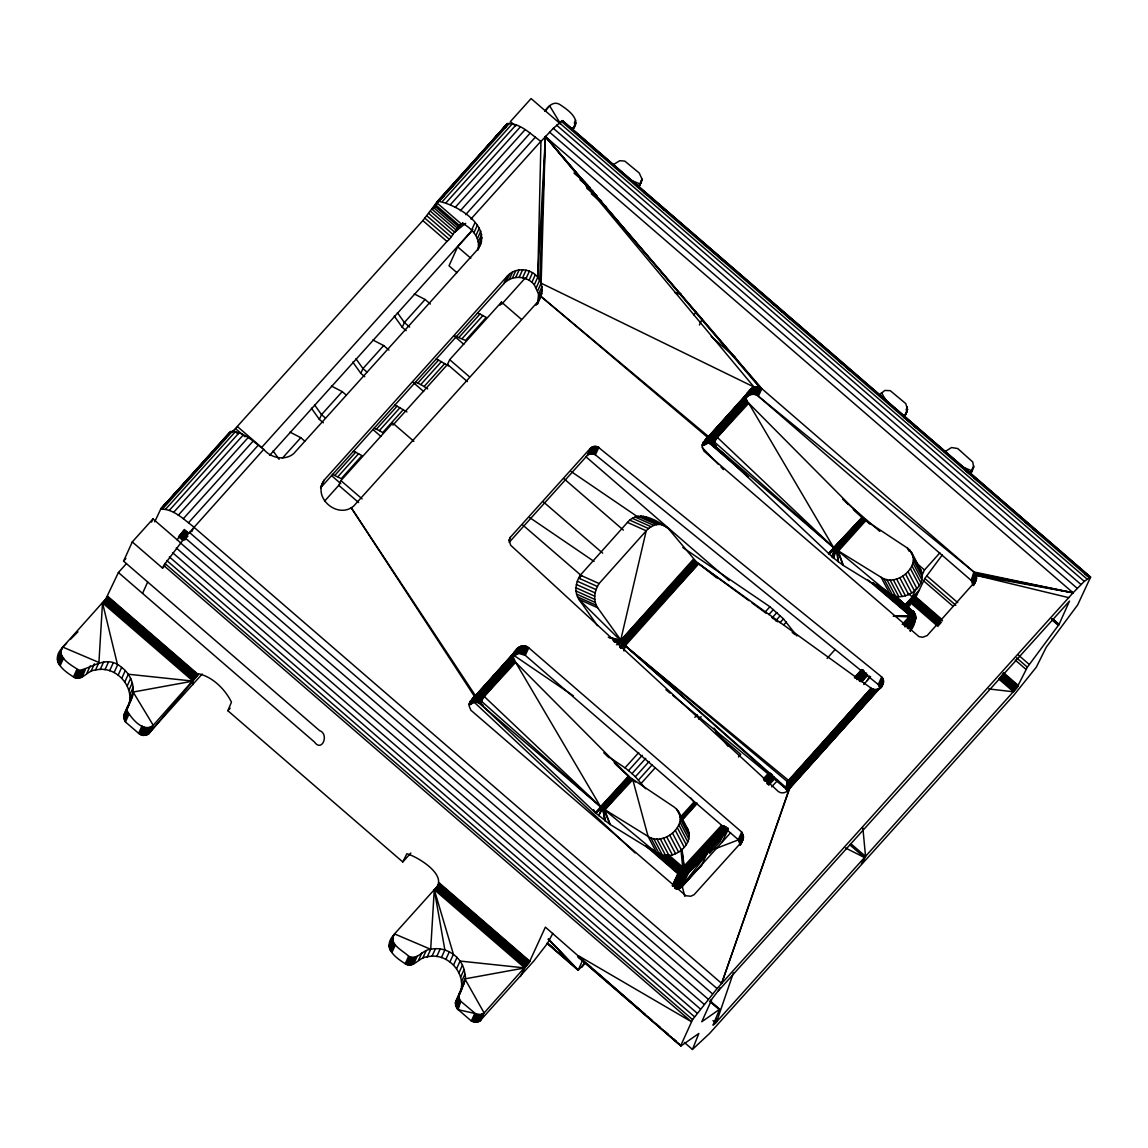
<?xml version="1.0" encoding="UTF-8"?>
<svg xmlns="http://www.w3.org/2000/svg" width="1148" height="1148" viewBox="0 0 1148 1148"><rect width="100%" height="100%" fill="white"/><g stroke="black" fill="none" stroke-linecap="round" stroke-linejoin="round"><path stroke-width="1.5" d="M649.825 848.372L679.616 874.633L683.06 875.623L686.59 874.604L688.556 872.71L685.586 871.576L684.165 869.151L681.797 849.491M893.46 616.203L913.621 616.978C918.73 615.529 912.832 622.273 911.713 617.237C911.225 615.629 913.191 613.52 914.425 615.271C918.142 619.82 911.67 625.674 910.508 630.654C914.884 625.516 917.984 616.749 909.646 614.367L873.14 582.61M537.551 304.048L538.556 294.075L534.322 284.819L537.752 277.228L540.966 141.419L553.336 128.303L562.477 120.612L1090.6 577.128L1077.656 604.939L1046.273 647.199L1036.357 667.117L1013.756 695.272L862.091 863.956L865.535 856.365L1016.913 687.738L1027.374 667.16L1059.03 624.455L1069.505 601.064L717.27 992.059L712.147 998.674L701.787 1021.749L719.681 1009.221L713.008 1025.15L714.931 1023.672L864.501 857.513L849.721 844.77M537.422 304.033L540.981 296.471L542.258 289.87L541.139 283.183L545.4 136.569L1073.079 592.784L1084.286 581.347L1090.6 577.128M202.163 674.048L147.662 734.548L143.672 735.438L139.712 734.261L125.448 721.949L123.64 716.036L126.553 709.823M410.841 853.021L402.79 861.976L227.864 710.741L231.451 702.131C225.266 689.46 212.638 676.846 198.733 673.833L153.244 725.306C143.529 733.256 131.618 718.591 127.198 710.956C126.208 704.025 133.785 699.189 133.139 692.043C133.914 682.543 129.322 673.029 121.659 667.433C107.094 654.389 93.088 667.519 79.269 670.403C72.697 665.897 55.621 657.546 62.767 647.085L105.889 598.811L118.402 572.522L126.467 563.568M552.819 933.381L547.567 943.24L533.935 960.876L479.663 1021.246L476.133 1022.265L471.354 1021.017L457.205 1008.776L455.397 1002.864L458.325 996.651M845.43 847.942L864.501 857.513L861.057 865.104L709.536 1033.487L692.459 1049.444L698.831 1033.473L680.936 1045.986L545.386 927.139L529.285 962.282L484.112 1012.966L480.811 1014.516L475.903 1014L460.649 1001.185C454.278 992.245 468.413 984.094 464.897 974.207C463.649 957.92 446.529 945.708 430.701 949.296C422.622 949.453 416.939 961.12 408.645 956.227C403.694 951.003 387.235 943.67 394.525 933.912L434.274 889.686C450.188 876.383 417.886 856.752 406.837 853.753L402.79 861.976M572.12 130.14C582.71 119.779 567.629 109.663 559.722 104.454C553.924 100.737 547.897 106.319 544.956 110.997M904.107 417.958L907.551 409.492L905.743 403.579L890.231 390.65L884.792 390.449L879.052 395.228M907.609 627.985L913.779 620.451L913.277 615.802L910.177 613.836L909.517 614.51L909.431 616.203L912.832 616.289C916.09 614.654 912.717 621.082 912.832 616.289L911.096 612.86L882.625 588.235M657.087 852.648L678.769 871.404L683.232 870.385L685.543 869.309L723.24 827.292L685.959 868.534L679.401 870.586L672.384 885.739M893.474 616.017L909.46 615.902L909.646 614.367M976.589 577.989L973.145 585.58L971.337 580.529L758.383 396.247L761.827 388.67L760.694 387.837L754.006 387.019L541.139 283.183L537.752 277.228L545.4 136.569L761.827 388.67L973.82 571.948L976.589 577.989L974.695 583.672M61.949 648.161C50.139 661.148 63.757 670.891 74.591 677.578C82.699 680.75 87.592 670.159 95.499 670.059L98.929 662.468L102.516 602.872L192.993 681.094L193.208 684.567M393.721 934.989C381.911 947.975 395.529 957.719 406.363 964.406C414.471 967.577 419.364 956.987 427.257 956.887L430.701 949.296L434.274 889.686L524.765 967.922L520.403 976.532M580.142 578.606L580.343 575.148L627.468 522.412C638.876 508.88 657.747 520.819 668.581 528.855L696.592 562.161L871.16 688.197C877.818 693.335 887.677 683.175 881.693 676.918L597.735 446.759L594.119 446.385L590.833 447.792L510.214 537.408L509.21 540.78L510.702 545.271L778.488 791.661C782.333 794.416 787.729 792.292 789.709 788.26L879.124 688.599M903.447 624.742L910.579 616.749C914.138 605.211 918.271 625.89 912.244 618.729L915.3 615.055L913.708 612.171L893.948 594.908M915.688 618.471L915.114 614.381M743.502 837.107L740.058 844.698L738.264 839.647L525.296 655.365L518.839 653.427L514.089 655.91L514.505 651.734C517.145 646.755 524.091 643.526 528.74 647.788L741.708 832.056L743.502 837.107L741.622 842.79M237.493 426.626L261.629 447.49L446.959 241.439C453.159 236.976 456.531 225.826 462.558 223.329C471.584 228.309 480.452 237.507 478.156 248.671C493.152 225.769 455.656 203.827 437.675 201.216L422.837 220.588L232.298 431.992M638.762 187.827L642.033 179.117L639.264 173.061L624.828 161.122L619.776 160.691L613.864 164.322M969.529 473.464L973.648 467.279L972.772 462.013L957.748 448.552L951.534 447.519L944.431 452.025M893.704 595.037L914.927 613.864L912.631 619.719L906.69 626.378L913.105 617.997L905.026 626.693M623.723 649.696L624.325 644.946L697.898 563.137L620.752 648.089M597.505 625.646L578.879 599.342C574.072 592.009 575.679 582.136 580.343 575.148L599.113 583.543L646.224 530.807C650.6 525.827 658.062 522.541 664.462 525.569M786.897 790.312L790.068 782.692L873.384 689.231L789.566 781.659L786.839 790.168L790.068 782.692L874.475 689.46L790.384 783.797L787.184 791.359L786.007 788.647L624.325 644.946L597.634 607.737C592.827 600.404 594.434 590.531 599.113 583.543M723.986 825.9L685.959 868.534L685.787 869.811L687.638 871.174L726.081 828.612L684.079 875.393L678.368 888.538L676.818 888.896L681.912 886.83L701.772 864.788L706.623 854.327L727.344 831.295L722.149 841.857M910.579 630.467L915.501 619.389L913.621 616.978L914.181 613.247L912.918 611.31L913.148 620.48L907.15 627.152M687.207 828.038C696.119 844.77 671.867 862.492 656.957 853.308L610.148 824.494L595.439 812.827L600.648 806.814L484.226 696.477C478.3 691.512 470.321 697.711 470.221 704.685L473.349 702.605L476.363 702.246L480.596 694.813L513.472 659.038L481.93 695.171L478.601 702.806L482.806 695.573L514.089 660.387L483.078 695.702L481.701 701.428L601.696 807.718L648.075 836.433C664.778 847.655 692.388 821.609 674.364 807.202L629.85 777.354L515.639 662.367L512.984 656.498L514.505 651.734L512.424 656.283M536.274 287.66L539.718 280.069L545.4 136.569L754.006 387.019C748.84 389.215 743.804 395.644 747.161 401.269L716.151 436.57L714.788 442.31L835.256 549.002L881.147 577.315C897.851 588.551 925.475 562.491 907.437 548.084L865.865 520.604L852.978 508.851M717.299 437.359L748.711 403.249L833.721 547.696L862.019 517.361L747.865 402.302L716.151 436.57L712.047 443.817L715.878 436.455L747.09 401.126L715.003 436.053L711.674 443.688L715.878 436.455L747.161 401.269L747.865 402.302L717.299 437.359L713.195 444.463L833.721 547.696L862.263 517.59L828.526 553.709L833.721 547.696L717.299 437.359C711.516 432.48 703.265 438.493 703.294 445.567L708.101 443.128L713.195 444.463L833.218 557.77L843.22 565.376L890.03 594.176C904.94 603.389 929.191 585.638 920.28 568.92M914.167 617.839L914.052 621.212L908.082 627.87L915.473 618.959M914.368 617.294L915.559 615.601M130.743 700.969L127.299 708.56C137.344 688.771 116.536 664.706 95.499 670.059M462.501 987.797L459.071 995.388C469.101 975.599 448.308 951.534 427.257 956.887M833.577 558.072L835.256 549.002L831.798 556.55L833.577 558.072L836.289 549.792L863.913 519.097M666.758 854.944L681.668 867.831L680.463 870.127L681.338 872.207L683.361 874.331L685.772 874.848L727.832 827.808M788.403 791.058L790.513 784.931L788.489 780.339L625.23 645.779L698.63 563.668L749.027 600.72M895.383 596.156L913.564 611.884L912.847 611.353L913.708 615.802L912.072 612.458L891.422 594.635M914.195 616.275L913.708 612.171L915.3 615.055M623.967 650.973L625.23 645.779L787.298 781.587L786.007 788.647L672.814 695.387M788.834 780.669L786.351 789.164L789.566 781.659L786.107 787.643L786.236 788.992L789.494 781.53L872.136 688.757L788.834 780.669L786.854 784.141L788.489 780.339L871.16 688.197L788.834 780.669L786.236 788.992M913.306 620.767L913.808 618.169L914.812 620.982L908.742 628.3M680.936 849.534L682.931 869.524L685.227 872.867L687.164 873.284L688.456 872.236L679.544 888.193L676.818 888.896L677.679 888.695M477.783 250.364L481.6 241.08M745.138 399.059C747.735 394.496 754.265 392.487 758.383 396.247L973.82 571.948L971.337 580.529L974.781 572.938L1073.079 592.784L717.07 988.586L692.574 1019.625L680.75 1045.541L578.205 956.887L578.549 955.825L691.426 1021.72L163.748 565.505L184.828 537.651L263.753 449.385C270.899 458.009 284.632 461.123 293.658 453.661L477.152 250.02L480.668 244.309M585.207 963.143L578.118 970.261L582.538 960.445M537.752 277.228C530.505 267.986 515.136 267.125 507.301 276.094L324.095 480.18C312.098 497.902 338 519.728 353.842 505.909L537.465 302.182L540.981 296.471L708.531 436.584L704.944 444.219L708.675 436.498L746.43 394.826M787.184 791.359L790.068 782.692M733.4 972.873L716.524 1022.021L715.649 1018.577M193.825 527.119L721.633 983.434L789.106 789.178L787.542 792.192M721.633 983.434L789.709 788.26L880.042 687.982M876.311 584.519L911.928 615.629L909.618 615.141L910.177 613.836L910.924 615.012M787.801 791.015L790.384 783.797L875.608 689.532L790.513 784.931L787.93 790.958M676.947 888.825L683.06 875.623L675.885 888.652L679.544 888.193L684.079 875.393L681.812 875.58L675.928 888.911L678.368 888.538L683.218 875.207L687.221 871.088M601.696 807.718L598.725 815.668L602.714 808.551L630.152 777.612L595.812 813.157L630.152 777.612M787.758 792.063L790.513 784.931L876.785 689.417L790.441 786.021L788.504 790.513M513.314 654.073L475.602 695.616L471.857 703.337L475.459 695.702L513.357 653.944L476.793 695.1L473.349 702.605L478.056 694.784L512.984 656.498L479.347 694.698L476.32 702.246L480.553 694.813L476.363 702.246L477.611 702.461L480.596 694.813L513.127 657.775L479.347 694.698L474.425 702.332L478.056 694.784L513.056 655.264L476.793 695.1L472.259 703.093L475.875 695.501L472.129 703.164L475.602 695.616L513.845 652.767L512.453 656.039M713.669 435.695L710.684 443.343L715.003 436.053L713.669 435.695L709.435 443.128L713.64 435.68L709.392 443.128L712.434 435.58L746.057 397.38L711.129 435.666L706.422 443.487L709.866 435.982L746.387 394.955L708.675 436.498L705.202 444.046L708.947 436.384L705.331 443.96L709.866 435.982L746.128 396.132L711.129 435.666L707.512 443.214L712.434 435.58L746.2 398.657L713.669 435.695L746.544 399.92L714.86 435.996L747.09 401.126M483.078 695.702L479.95 703.494L484.226 696.477L514.778 661.42L483.078 695.702L478.974 702.935L477.769 702.504L481.93 695.171L514.003 660.244L482.806 695.573L478.974 702.935L600.648 806.814L628.946 776.479L601.552 807.604L595.439 812.827L480.122 703.581L481.701 701.428M716.151 436.57L713.023 444.376L714.788 442.31M638.79 187.296L641.517 181.757M970.548 474.11L971.868 470.867L962.01 466.662M228.524 434.647L230.49 431.548C243.519 430.974 253.88 442.238 263.753 449.385M660.473 854.112L679.401 870.586L679.171 872.781L681.812 875.58L674.651 888.437L680.434 875.25L685.227 872.867L726.254 827.048M745.526 396.921L746.932 393.635L708.531 436.584M910.235 630.898L915.688 618.212L910.221 631.027M788.863 790.197L790.441 786.021L877.919 689.13L790.197 787.083M910.622 630.065L914.339 621.613L914.368 618.973M788.92 790.025L790.168 787.212L878.995 688.671M471.125 703.839L474.44 696.377L351.159 507.674L475.459 695.702M704.198 444.721L707.512 437.259L540.981 296.471M831.798 556.55L835.199 548.959L862.995 518.293L835.199 548.959L829 554.125L834.28 548.199M912.99 622.589L915.028 618.054M57.544 658.249L60.973 650.658M57.4 659.598L60.844 652.007M57.5 660.947L60.944 653.356M57.845 662.267L61.289 654.676M58.419 663.515L61.863 655.924M59.208 664.649L62.638 657.058M60.17 665.639L63.614 658.048M118.402 572.522L314.452 742.01C322.071 752.772 329.419 734.003 319.603 730.63L123.568 561.142L132.278 541.928L153 518.896L180.652 542.803M73.443 676.99L76.887 669.399M74.591 677.578L78.035 669.987M75.825 677.994L79.269 670.403M77.103 678.195L80.547 670.604M78.38 678.21L81.824 670.619M79.657 678.009L83.101 670.418M80.862 677.621L84.306 670.03M151.55 522.096L153 518.896M81.996 677.033L85.44 669.442M86.76 673.503L90.204 665.912M90.965 671.408L94.409 663.817M100.206 669.485L103.65 661.894M104.985 669.715L108.429 662.123M142.539 593.387L147.69 582.007M109.663 670.733L113.107 663.157M114.126 672.527L117.57 664.936L102.516 602.872M132.278 541.928L162.557 568.116L163.748 565.505M118.215 675.024L121.659 667.433M121.846 678.152L125.275 670.561M191.759 531.668L193.926 527.004C184.053 519.857 173.692 508.593 160.677 509.167L154.736 521.809M124.874 681.826L128.318 674.235L192.993 681.094L148.81 733.816L152.254 726.225M127.241 685.93L130.685 678.339M128.863 690.364L132.307 682.773M129.681 694.971L133.125 687.379M129.695 699.634L133.139 692.043L192.993 681.094M123.884 714.802L127.772 706.049M128.892 704.212L132.336 696.621M123.64 716.036L127.069 708.445M123.597 717.285L127.041 709.708M123.769 718.548L127.198 710.956M124.142 719.753L127.572 712.162M124.702 720.901L128.145 713.31M125.448 721.949L128.892 714.357M138.592 733.443L142.036 725.852M139.712 734.261L143.156 726.67M140.96 734.878L144.404 727.287M142.295 735.28L145.739 727.689M143.672 735.438L147.116 727.861M145.064 735.38L148.494 727.789M146.399 735.079L149.843 727.488M147.662 734.548L151.106 726.957M323.32 422.794L319.359 419.393L321.512 414.658L342.233 391.626L346.179 395.027M364.748 376.731L360.802 373.33L362.955 368.594L383.676 345.562L388.942 350.097M320.579 487.57L322.645 483.021M324.095 480.18L320.651 487.771L503.872 283.685C511.692 274.716 527.061 275.577 534.322 284.819M406.191 330.667L402.231 327.266L404.383 322.516L425.104 299.484L430.371 304.033M324.525 501.188L338.76 485.346L340.913 480.61L392.716 423.024L413.897 441.334M472.359 230.461L457.621 246.849L449.026 265.819L456.933 272.664M471.57 230.174L475.014 222.597M473.995 232.657L477.439 225.08M475.946 235.512L479.39 227.921M477.381 238.626L480.825 231.035M478.242 241.927L481.686 234.336M478.501 245.313L481.945 237.722M392.932 425.133L447.533 364.433L449.686 359.683L501.475 302.096L521.336 319.273M574.287 123.195L575.665 120.167M575.794 122.664L572.35 130.255L572.221 127.744M572.795 129.968L575.55 123.898M503.872 283.685L507.301 276.094M506.34 281.389L509.784 273.798M509.21 279.552L512.639 271.961M500.04 305.268L501.475 302.096M512.352 278.232L515.796 270.655M515.71 277.486L519.154 269.895M519.169 277.314L522.613 269.737M522.613 277.744L526.057 270.153M525.956 278.734L529.4 271.158M529.085 280.284L532.514 272.693M531.897 282.336L535.341 274.745M537.694 290.774L541.139 283.183M538.556 294.075L542 286.498M538.814 297.461L542.258 289.87M536.087 305.21L537.465 302.182M538.484 300.819L541.928 293.228M638.589 186.708L642.033 179.117M639.135 186.521L641.89 180.451M508.837 540.435L510.214 537.408M468.8 704.154L473.55 697.223M509.152 542.358L587.389 455.383L590.833 447.792M587.389 455.383L591.837 447.132M588.393 454.723L589.498 454.249L592.942 446.658M589.498 454.249L590.675 453.977L594.119 446.385M590.675 453.977L591.894 453.891L595.338 446.299M591.894 453.891L593.114 454.02L596.558 446.429M593.114 454.02L594.291 454.35L597.735 446.759M883.501 681.008L880.057 688.599L878.249 684.509L595.41 454.866L598.854 447.275M514.089 655.91L517.533 648.319M515.079 654.991L518.523 647.4M516.227 654.26L519.671 646.668M517.49 653.729L520.934 646.152M518.839 653.427L522.268 645.85M520.216 653.37L523.66 645.779M389.301 945.077L394.525 933.912L430.701 949.296M521.594 653.542L525.038 645.951M389.158 946.411L392.602 938.834M389.272 947.774L392.702 940.183M522.928 653.929L526.372 646.353M389.617 949.095L393.046 941.504M390.176 950.343L393.621 942.752M524.177 654.547L527.621 646.97M390.966 951.477L394.41 943.886M525.296 655.365L528.74 647.788M391.927 952.467L395.371 944.876M405.201 963.818L408.645 956.227M406.363 964.406L409.793 956.815M407.583 964.822L411.027 957.231M408.86 965.023L412.304 957.432M699.433 324.984L702.189 318.914M410.152 965.038L413.596 957.446M411.414 964.837L414.859 957.245M412.62 964.449L416.064 956.858M413.754 963.861L417.198 956.27M418.518 960.331L421.962 952.74M422.722 958.236L426.166 950.644M431.978 956.313L435.422 948.722M436.742 956.542L440.186 948.951M441.42 957.561L444.864 949.984L434.274 889.686L453.417 954.261L449.987 961.837M445.883 959.355L449.327 951.764M453.604 964.98L457.048 957.389M456.631 968.654L460.075 961.063L524.765 967.922L464.897 978.871L461.467 986.462M458.999 972.758L462.443 965.167M701.887 445.037L706.623 438.106M460.621 977.192L464.065 969.601M461.453 981.798L464.897 974.207M455.641 1001.63L459.53 992.876M455.397 1002.864L458.841 995.273M460.664 991.04L464.108 983.449M455.354 1004.113L458.798 996.536M455.526 1005.375L458.97 997.784M455.899 1006.581L459.344 998.99M456.459 1007.729L459.903 1000.138M457.205 1008.776L460.649 1001.185L458.109 1009.695L474.798 1013.426L471.354 1021.017M750.605 389.201L747.161 396.792L747.578 392.616L745.511 397.165M748.152 395.873L751.596 388.282M749.3 395.142L752.744 387.55M750.562 394.611L754.006 387.019M751.911 394.309L755.355 386.718M753.289 394.252L756.733 386.661M754.667 394.41L758.111 386.833M756.001 394.812L759.445 387.22L545.4 136.569L760.694 387.837L757.25 395.429M472.459 1021.591L475.903 1014M473.65 1022.007L477.094 1014.416M474.885 1022.237L478.329 1014.645M476.133 1022.265L479.577 1014.674M477.367 1022.107L480.811 1014.516M478.558 1021.763L481.988 1014.172M479.663 1021.246L483.107 1013.655M480.682 1020.558L484.112 1012.966L464.897 978.871M906.045 410.023L907.422 406.995M907.551 409.492L904.107 417.083L903.978 414.571M904.552 416.796L907.307 410.726M711.803 848.573L709.651 853.308L720.011 841.8L722.164 837.05M738.264 839.647L741.708 832.056M739.039 840.781L742.483 833.19M739.613 842.029L743.057 834.438M739.958 843.35L743.402 835.758M740.216 845.072L743 839.748M740.618 844.526L743.373 838.456M905.212 605.01L912.258 596.931L915.846 589.01M921.6 576.325L924.47 569.996L939.868 552.877M970.347 473.536L973.791 465.945M970.519 474.655L973.648 467.279M878.249 684.509L881.693 676.918M878.952 685.413L882.381 677.822M879.483 686.418L882.927 678.827M879.856 687.48L883.3 679.903M881.449 686.676L883.515 682.127M881.277 687.781L883.343 683.218M972.126 581.663L975.57 574.072L1073.079 592.784L973.82 571.948M972.686 582.911L976.13 575.32L1073.079 592.784M973.03 584.232L976.474 576.64M973.691 585.408L976.446 579.338M177.093 539.904L184.354 529.501L188.401 532.988L185.56 531.28M512.453 655.809L513.845 652.767M745.526 396.691L746.932 393.635M869.596 676.043L867.17 680.62M907.451 607.091L915.903 596.931L924.829 578.492L942.307 554.9M685.772 874.848L679.544 888.193L678.368 888.538M505.264 128.332L507.488 123.597C520.618 122.965 530.936 134.574 540.966 141.419M910.924 628.343L915.688 618.212L911.11 627.138M908.499 628.817L915.2 620.236M57.917 656.957L62.767 647.085L66.555 643.267M389.674 943.785L393.42 938.877M666.715 854.987L681.668 867.831L683.907 867.601L684.294 866.84L682.5 866.884L668.94 855.16M976.073 580.63L927.168 635.576L922.619 637.284L918.96 636.609L703.968 451.121L702.102 446.629L703.265 441.994M909.546 606.015L910.995 603.145L937.988 626.478M672.412 885.811L677.994 873.8L645.549 845.746M148.81 733.816L153.244 725.306L133.139 692.043M913.306 619.403L912.775 619.934L913.521 618.198L913.593 621.312L913.865 619.332M470.178 701.112L469.03 705.747L470.895 710.239L685.887 895.727L690.78 896.244L694.095 894.694L741.594 842.029M718.189 991.025L719.882 987.868M674.235 886.6L680.434 875.25M710.842 443.386L715.003 436.053M475.028 702.246L479.347 694.698M708.101 443.128L712.434 435.58M903.892 416.968L906.863 411.888M477.611 702.461L481.93 695.171M680.534 887.734L679.544 888.193L701.772 864.788L679.516 888.193L681.223 887.39M730.544 832.802L681.668 886.988L688.556 872.71L706.623 854.327L680.664 887.677L686.518 874.145L683.648 873.183L681.453 868.792L665.237 854.801M584.949 962.971L581.62 967.133L584.906 963.115M545.056 111.299L549.634 105.803L560.597 123.955M430.572 211.318L454.694 232.183L462.874 222.841M456.273 230.145L432.136 209.295L436.857 203.942M441.564 198.575L443.917 195.906M448.624 190.539L458.038 179.834M469.819 166.446L474.526 161.093M476.879 158.41L507.488 123.597L436.47 202.464L460.592 223.329M437.015 203.483L433.499 207.472L457.621 228.337M439.368 200.814L444.061 195.49M446.414 192.835L453.46 184.842M460.506 176.849L464.036 172.86M468.728 167.536L507.488 123.597L437.675 201.216M455.742 182.015L434.575 205.923L458.712 226.787M460.448 176.706L463.979 172.731M467.509 168.742L507.488 123.597L467.293 168.785M861.086 681.725L867.013 675.038M908.412 628.286L914.525 621.628M464.94 171.439L435.379 204.674L459.516 225.539M619.705 647.07L696.764 562.29L622.575 643.095L695.903 561.573L621.786 642.163L694.626 560.439L621.24 641.474L613.118 640.527M665.194 854.858L681.453 868.792L683.993 868.39L722.149 826.216M763.922 779.42L769.892 772.748M854.643 677.822L861.804 669.801M902.4 624.34L910.622 616.132L867.515 579.683M764.396 780.611L770.337 773.953M855.906 678.023L863.038 670.03M58.505 655.752L60.844 653.14M693.406 559.191L620.609 640.555L609.688 637.499M686.432 870.615L682.615 873.786L678.281 874.36L673.015 885.983L678.281 874.36L674.063 886.543L679.616 874.633L677.994 873.8L681.941 873.068L686.088 870.256L725.651 826.503M688.283 871.806L687.666 872.279L687.638 871.174L725.737 828.598M767.395 782.032L772.159 776.708M859.063 679.587L865.018 672.943M726.784 829.516L688.456 872.236L727.846 828.397M767.495 784.141L773.479 777.469M859.709 681.381L865.692 674.708M727.918 828.799L686.518 874.145M768.486 783.553L773.264 778.229L768.586 783.697M860.354 681.094L866.324 674.436M229.284 432.796L160.677 509.167L186.177 481.514M230.49 431.548L160.677 509.167L188.301 479.103M162.758 508.751L232.57 431.131M439.756 200.8L509.569 123.18M165.656 509.167L235.483 431.548M442.654 201.216L512.482 123.597M123.568 561.142L125.864 558.588M169.287 510.415L239.114 432.796M446.285 202.464L516.098 124.845M173.535 512.467L243.362 434.848M450.533 204.516L520.36 126.897M178.27 515.237L248.097 437.618M455.268 207.286L525.095 129.667M183.35 518.666L253.177 441.033M460.348 210.715L530.175 133.096M188.631 522.627L258.444 445.008M465.629 214.676L535.442 137.057M470.924 219.053L540.851 141.319M162.557 568.116L164.867 565.548M269.565 455.44L472.876 229.428M282.379 458.167L300.805 437.689L304.751 441.105M334.943 475.272L355.665 452.24L361.95 455.613L341.229 478.644L332.403 474.397M373.832 428.333L376.386 429.209L397.093 406.177L406.937 411.931M415.275 382.255L417.815 383.131L438.536 360.099L448.38 365.868M459.257 337.067L479.964 314.035L486.264 317.408L465.543 340.439L454.68 335.905M337.914 476.693L358.635 453.661M376.386 429.209L379.357 430.629L400.064 407.597M417.815 383.131L420.785 384.566L441.506 361.534M462.228 338.502L482.949 315.47M403.393 409.549L382.671 432.581L379.357 430.629M420.785 384.566L424.1 386.517L444.821 363.471M501.705 304.206L525.44 277.816M637.771 186.636L640.11 184.039L628.602 179.131M227.864 710.741L230.16 708.173M693.765 314.839L696.162 312.17M607.278 755.8L625 767.84L638.733 752.571M765.329 611.827L769.921 606.732L783.438 618.858L796.942 635.978M625 767.84L628.516 770.624L642.249 755.341M768.859 614.596L773.436 609.502M628.516 770.624L632.003 773.623L645.75 758.34M772.346 617.595L776.923 612.515M836.289 549.792L838.212 561.745L837.322 550.523L864.875 519.886M645.635 788.733L635.375 776.765L649.108 761.497M775.704 620.752L780.296 615.658M837.322 550.523L843.22 565.376L838.37 551.169L865.865 520.604L869.84 524.105M638.518 779.98L652.265 764.697M694.841 717.356L697.137 714.817M780.009 622.675L783.438 618.858M641.373 783.151L655.121 767.869M698.845 719.265L701.127 716.711M783.998 624.584L786.294 622.044M680.19 817.347L693.937 802.079L690.737 797.889M680.893 818.151L694.64 802.868L693.937 802.079M681.682 818.969L695.415 803.686L694.64 802.868M682.07 819.672L697.023 803.04M738.465 756.962L740.761 754.408L715.118 732.237M827.091 658.435L835.141 649.481M683.663 818.495L696.262 804.49L695.415 803.686M721.403 825.498L682.63 867.658M763.348 778.861L768.141 773.537M854.428 677.607L861.617 669.614M902.371 624.311L909.56 616.318L893.546 616.275M683.907 867.601L685.141 867.673L722.121 826.503M763.865 780.037L769.834 773.408M855.705 677.822L862.865 669.858M903.419 624.713L910.579 616.749L912.717 617.107L904.61 625.617M687.638 871.174L686.088 870.256L685.959 868.534L724.201 826.058M764.812 780.927L770.796 774.283M856.81 678.712L863.985 670.748M686.088 870.256L724.388 827.665M766.261 781.085L771.054 775.761M858.403 678.611L864.387 671.953M905.069 626.708L912.244 618.729M766.864 781.86L771.657 776.536M858.876 679.53L864.846 672.886M768.012 781.831L772.805 776.493M859.178 680.491L865.162 673.819M767.366 783.811L773.709 776.608M859.608 681.151L865.736 674.307M768.428 783.252L773.207 777.928M860.34 680.979L866.31 674.335M727.976 828.87L688.556 872.71L728.306 829.071M860.57 681.395L866.553 674.751M908.355 628.257L914.339 621.613L913.593 621.312M768.773 785.232L774.527 778.832M862.005 681.582L867.759 675.182M771.628 786.825L777.741 780.339M863.712 684.466L870.615 676.789M903.907 606.187L919.534 589.9M905.313 607.235L917.281 593.947M614.194 762.573L628.516 776.034L600.648 806.814L515.639 662.367L484.226 696.477M765.329 780.726L771.341 774.068M856.738 679.602L863.942 671.623M904.839 626.392L912.89 617.696L910.579 616.749M765.4 780.841L771.427 774.197M858.087 678.525L864.1 671.881M766.405 781.444L772.389 774.814M858.704 679.372L864.688 672.742M906.647 626.349L912.631 619.719M766.936 783.395L772.948 776.751M859.465 681.008L866.668 673.029M789.494 781.53L873.226 689.187M199.953 466.016L226.142 437.259M621.786 642.163L695.516 561.257M617.696 643.928L622.101 642.55L695.903 561.573L621.986 642.421L614.065 641.632M696.463 562.046L622.575 643.095L696.592 562.161M769.26 784.113L774.068 778.832M200.039 466.131L207.2 458.31M209.582 455.713L222.712 441.363M190.697 476.492L196.71 469.963M200.312 466.031L213.528 451.652M189.822 477.568L203.182 463.089M214.116 451.236L216.542 448.61M632.778 779.736L604.738 809.943L610.148 824.494L603.762 809.297L630.826 778.215L602.714 808.551L605.082 820.834L603.762 809.297L631.802 779.004L604.738 809.943L656.957 853.308L648.075 836.433L632.778 779.736L635.432 782.061M601.552 807.604L629.85 777.354M788.489 780.339L787.298 781.587L786.107 787.643L625.23 645.779M706.623 854.327L687.236 873.929M910.364 599.6L914.124 595.798M70.344 639.45L77.935 631.831M620.953 648.304L698.63 563.668L716.883 577.975M911.182 614.524L911.096 612.86L912.674 611.439L913.937 612.515L912.875 611.367L913.564 611.884M620.049 647.443L697.611 562.936L622.919 643.483L616.49 644.702M454.694 232.183L465.672 223.3M432.136 209.295L434.949 207.056M914.899 614.955L913.98 615.974L913.937 614.797M681.912 886.83L679.731 888.035M882.554 588.321L911.096 612.86L913.162 612.587L914.999 614.367M714.472 849.075L739.212 839.575M679.63 888.294L677.822 888.825L678.798 888.495M578.205 956.887L583.155 960.661M614.108 641.675L622.101 642.55M674.766 292.611L680.075 293.214M988.658 688.929L1013.54 691.799L998.703 678.97M675.957 293.443L681.223 294.089M613.405 640.885L621.986 642.421M976.13 575.32L1068.659 597.634M683.993 868.39L685.342 868.749C685.973 871.519 680.549 872.408 678.195 872.882L651.016 849.477M913.665 614.654L911.756 612.228L913.277 615.802L911.11 612.845L912.23 613.592M609.516 637.284L620.609 640.555L694.138 559.966L621.24 641.474L608.253 637.24M477.425 313.16L479.964 314.035M435.996 359.224L438.536 360.099M394.553 405.287L397.093 406.177M353.125 451.365L355.665 452.24M62.767 647.085L98.929 662.468M680.85 871.217L659.067 853.007M643.224 516.299L666.672 526.961M640.584 515.969L659.339 524.363M637.843 516.213L656.599 524.607M635.074 517.002L653.829 525.397M632.376 518.336L651.131 526.731M629.807 520.159L648.577 528.554M627.468 522.412L646.224 530.807L620.609 640.555L578.879 599.342L597.634 607.737M578.621 578.09L597.391 586.485M577.301 581.232L596.07 589.627M576.411 584.504L595.166 592.899M575.98 587.79L594.736 596.185M576.023 591.005L594.779 599.399M576.526 594.061L595.281 602.456M577.487 596.874L596.257 605.269M681.395 875.135L683.218 875.207L679.702 871.49M594.291 454.35L595.41 454.866M414.313 293.931L425.104 299.484M372.87 339.995L383.676 345.562M331.442 386.058L342.233 391.626M289.999 432.122L300.805 437.689M645.693 517.174L647.917 518.566M424.1 386.517L427.659 388.899M638.503 517.404L571.202 471.57M682.802 547.51L769.921 606.732M594.104 561.458L529.759 517.633M514.189 655.594L573.254 695.745M651.074 848.745L679.171 872.781L678.769 871.404M912.717 617.107L910.737 615.543M681.668 867.831L682.73 868.606M751.911 602.829L766.319 613.419M772.073 617.653L777.842 621.886M792.235 632.476L795.119 634.586M665.912 689.704L670.059 693.119M838.37 551.169L890.03 594.176L881.147 577.315M709.564 442.941L746.286 474.454M872.781 582.997L909.618 615.141M709.206 442.999L748.439 476.879M409.649 327.065L404.383 322.516L397.409 312.715M366.901 371.995L362.955 368.594L355.966 358.779M850.697 843.579L865.535 856.365L862.851 827.837M325.472 418.059L321.512 414.658L314.538 404.842M562.477 120.612L1090.155 576.827M584.275 140.888L586.987 143.227M592.411 147.92L596.472 151.436M599.184 153.789L601.896 156.128M643.956 192.491L646.668 194.83M652.093 199.522L654.805 201.876M658.88 205.392L664.305 210.084M703.638 244.094L706.35 246.433M711.774 251.125L714.486 253.478M718.562 256.994L722.637 260.51M771.47 302.728L774.183 305.067M778.244 308.597L782.319 312.113M786.394 315.628L790.455 319.144M839.288 361.362L842.001 363.715M846.076 367.231L850.151 370.747M905.758 418.833L909.833 422.349M913.894 425.865L916.606 428.218M965.454 470.436L969.515 473.952M973.59 477.468L977.651 480.998M1025.135 522.039L1029.196 525.554M1033.272 529.07L1037.347 532.586M1084.817 573.641L1087.529 575.98M561.243 121.229L1088.921 577.444M559.277 122.764L1086.955 578.965M560.066 123.597L531.094 98.556L510.386 121.588L515.653 126.137M556.608 125.132L1084.286 581.347M553.336 128.303L1081.029 584.519M549.562 132.149L1077.255 588.364M574.387 173.004L585.552 182.661M574.144 173.118L587.704 184.857M580.529 179.289L590.029 187.497M579.998 179.762L593.559 191.501M586.126 186.263L596.974 195.648M586.728 188.2L601.652 201.101M591.32 193.782L606.402 206.827M1051.999 619.073L1058.743 624.899M1051.625 619.604L1058.37 625.445M711.186 336.464L735.538 357.516M845.99 502.135L879.827 531.38M914.999 561.803L924.47 569.996M926.694 575.794L957.733 602.614M1018.448 655.106L1029.239 664.448M924.829 578.492L955.854 605.326M1016.568 657.818L1027.374 667.16M923.437 580.701L953.127 606.359M1015.191 660.028L1025.982 669.356M915.903 596.931L941.532 619.102M1003.61 672.757L1018.448 685.586M915.516 597.52L942.508 620.838M1003.223 673.345L1018.061 686.174M914.999 598.237L940.643 620.408M1002.706 674.063L1017.544 686.891M908.197 593.43L912.258 596.931M914.368 599.084L941.346 622.417M1002.06 674.909L1016.913 687.738M913.621 600.031L940.599 623.364M1001.329 675.856L1016.167 688.685M912.789 601.035L939.782 624.369M1000.496 676.861L1015.334 689.69M911.914 602.083L938.892 625.416M999.621 677.908L1014.459 690.752M893.302 595.338L913.162 612.587L912.847 611.353M713.625 443.602L716.438 446.084M710.225 442.21L727.846 457.449M872.91 582.868L909.517 614.51M428.807 213.528L452.929 234.379M426.898 215.838L451.021 236.703M424.889 218.206L449.012 239.071M457.621 246.849L470.824 258.257M422.837 220.588L446.959 241.439M454.551 336.307L463.792 344.3M586.083 456.904L729.152 580.601M449.686 359.683L469.546 376.86M447.533 364.433L467.394 381.595M564.027 478.773L623.407 530.118M413.122 382.384L423.669 391.511M543.305 501.805L602.686 553.149M522.584 524.837L581.979 576.181M373 429.582L380.921 436.427M340.913 480.61L362.108 498.921M331.571 475.645L340.798 483.638M338.76 485.346L358.621 502.523M235.598 428.649L244.983 436.757M233.848 430.443L237.88 433.93M662.913 854.93L680.463 870.127M651.117 848.688L678.238 872.121M479.333 701.959L483.38 705.475M189.377 532.371L717.07 988.586M183.436 530.519L187.483 534.021M182.532 531.581L187.913 536.245M181.642 532.629L187.038 537.293M180.824 533.633L186.206 538.297M184.828 537.651L712.506 993.852M180.078 534.581L185.474 539.244M179.432 535.427L184.828 540.091M178.916 536.159L182.963 539.646M178.543 536.733L182.589 540.234M180.423 542.889L708.101 999.104M710.225 1001.056L719.681 1009.221M710.411 1001.515L719.868 1009.68M709.507 1001.228L718.964 1009.393M176.29 547.955L703.968 1004.156M172.573 552.676L700.251 1008.877M712.98 1020.572L715.678 1022.897M169.373 556.909L697.051 1013.11M166.776 560.525L694.454 1016.726M164.882 563.424L692.574 1019.625M684.366 1042.456L692.459 1049.444M588.551 965.325L591.263 967.664M596.659 972.327L645.233 1014.315M647.931 1016.654L651.978 1020.156M656.025 1023.657L660.071 1027.159M664.118 1030.646L668.165 1034.147M673.56 1038.811L676.258 1041.15M578.391 957.332L680.936 1045.986M549.031 944.115L554.441 948.808M558.516 952.323L562.577 955.839M566.638 959.355L569.351 961.694M547.28 943.254L578.449 970.204M546.936 943.312L578.205 970.333L548.4 939.222M107.654 596.243L198.13 674.464M439.411 883.07L529.888 961.292M107.424 596.659L197.901 674.881M439.182 883.486L529.659 961.708M107.037 597.233L197.513 675.455M438.794 884.06L529.285 962.282M106.52 597.965L196.997 676.186M438.278 884.792L528.769 963.014M105.889 598.811L196.365 677.033M437.646 885.639L528.123 963.861M105.142 599.744L195.619 677.98M436.9 886.572L527.377 964.808M104.31 600.763L194.787 678.985M436.068 887.591L526.559 965.812M103.435 601.81L193.912 680.032M435.192 888.638L525.669 966.86M713.582 443.874L716.295 446.228M854.069 510.128L862.019 517.361M615.314 764.037L628.516 776.034M632.003 773.623L635.375 776.765M474.382 702.389L635.088 852.964M842.632 499.122L847.798 503.986M603.776 752.772L608.985 757.666M685.959 868.534L684.251 866.797L681.998 849.477M629.735 778.315L631.443 780.138M702.318 447.72L718.476 464.438M720.958 467.006L723.441 469.589M548.285 939.308L578.118 970.261M548.457 939.021L578.19 970.031M913.033 611.382L914.468 613.118M911.096 612.86L911.842 613.807M714.07 728.119L727.918 746.243M394.252 316.059L402.231 327.266M352.823 362.122L360.802 373.33M311.381 408.186L319.359 419.393M273.095 450.92L279.079 459.315M914.167 612.587L914.927 613.864M881.391 392.63L886.873 401.714M593.631 809.742L595.439 812.827M911.397 552.044L921.528 571.403M909.646 549.878L918.529 566.753M913.334 557.239L922.217 574.115M907.437 548.084L909.058 551.14M913.464 560.095L922.346 576.97M913.019 563.037L921.887 579.898M912.014 565.935L920.897 582.811M910.479 568.734L919.361 585.609M908.068 571.79L916.951 588.666M905.629 574.129L914.511 591.005M902.845 576.138L911.713 593.014M899.788 577.745L908.656 594.607M896.559 578.893L905.428 595.769M893.244 579.582L902.127 596.443M889.958 579.754L898.827 596.63M886.773 579.424L895.655 596.3M883.817 578.606L892.699 595.482M678.325 811.177L688.441 830.521M676.574 808.996L685.456 825.871M680.262 816.357L689.144 833.233M680.391 819.227L689.259 836.088M679.932 822.155L688.814 839.016M678.927 825.053L687.81 841.929M677.406 827.851L686.274 844.727M675.383 830.463L684.265 847.339M672.556 833.247L681.424 850.123M669.758 835.256L678.64 852.132M666.701 836.863L675.584 853.725M663.472 838.011L672.355 854.887M660.172 838.7L669.04 855.576M656.871 838.872L665.754 855.748M653.7 838.542L662.583 855.418M650.744 837.724L659.612 854.6M914.956 617.595L915.257 618.499M915.3 614.697L915.53 615.816M682.17 886.026L684.782 896.358M710.87 999.635L711.731 1003.079M685.141 867.673L685.342 868.749M602.901 808.68L604.896 820.691M913.277 615.802L913.062 613.477M914.755 618.37L914.827 619.518M915.717 616.548L915.76 617.524M790.441 786.021L788.676 790.355L790.441 786.021M913.535 621.168L907.537 627.827L913.535 621.168M196.38 469.948L160.677 509.167L196.466 470.049M1059.03 624.455L1052.285 618.629L1059.03 624.455"/></g></svg>
